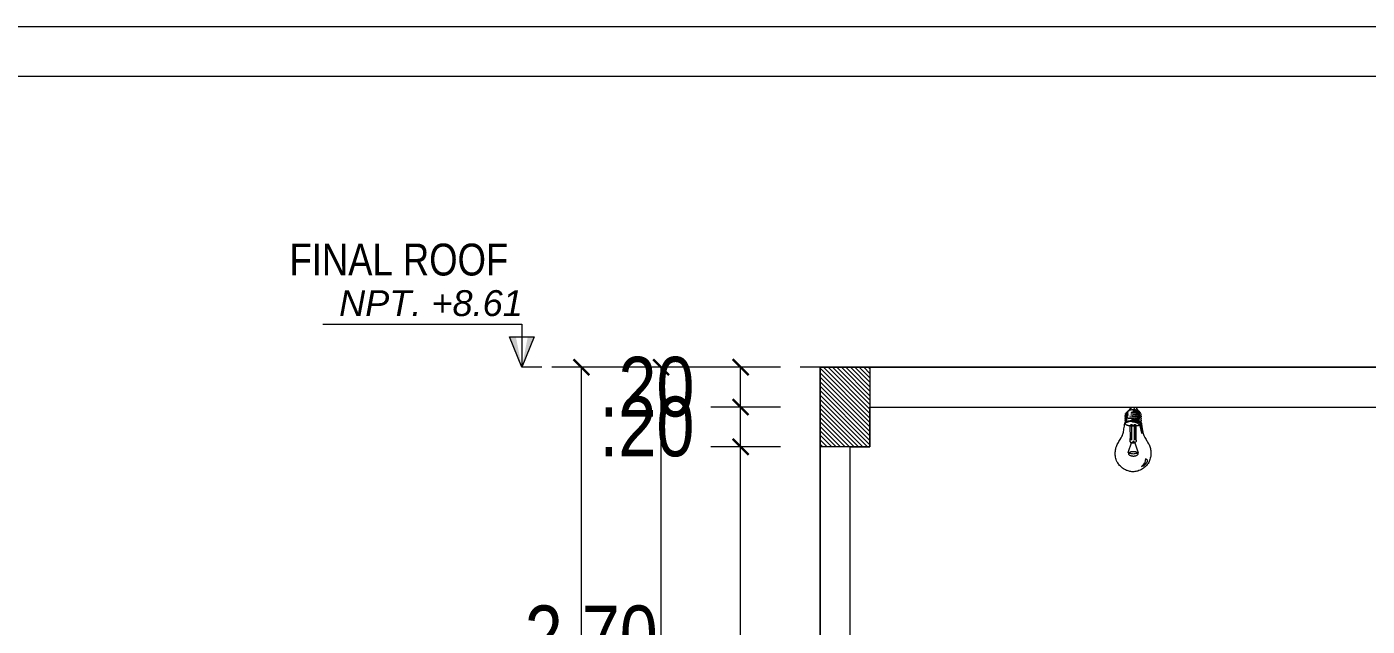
# Model space of a CAD drawing. Header units: millimetres. Extents: x 56 to 215, y 47 to 103.
# Drawn here: x 136.69 to 143.43, y 99.65 to 102.66 of the extents above; entities that cross this region are included whole.
import ezdxf
from ezdxf.enums import TextEntityAlignment as Align

# ---------------------------------------------------------------- set-up
doc = ezdxf.new("R2010")
doc.units = ezdxf.units.MM
doc.linetypes.add('DASHED2', pattern=[0.375, 0.25, -0.125])
for name, color, linetype, lineweight in [('A_Bloques', 56, 'Continuous', 15), ('A_Pared', 147, 'Continuous', 15), ('E_Columna', 3, 'Continuous', 25), ('G_Proyección', 8, 'DASHED2', 15), ('G_Texto', 122, 'Continuous', 20)]:
    doc.layers.add(name, color=color, linetype=linetype, lineweight=lineweight)
doc.layers.add('G_Acotación', color=171, linetype='Continuous')
doc.styles.add('Acotacion', font='ARIALN.TTF')
doc.styles.add('ARIAL', font='ariali.ttf', dxfattribs={"height": 0.12})
doc.styles.add('Niveles', font='swissck.ttf')
doc.dimstyles.new('Lenin_50', dxfattribs={"dimtxt": 0.3, "dimasz": 0.08, "dimexe": 0.15, "dimexo": 0.2, "dimgap": 0.03, "dimtad": 2, "dimtih": 1, "dimtoh": 1, "dimlfac": -1, "dimzin": 4, "dimdsep": 46, "dimtxsty": 'Acotacion', "dimblk": 'ARCHTICK', "dimcen": 0.08, "dimclrd": 256, "dimclre": 256, "dimclrt": 4, "dimazin": 1, "dimtm": 1e-09, "dimtfac": 1, "dimtmove": 2, "dimatfit": 2, "dimfxl": 1, "dimtolj": 1, "dimlwd": 13, "dimlwe": 18, "dimarcsym": 0})

# ---------------------------------------------------------------- blocks, each defined once
blk = doc.blocks.new('_ArchTick')
at = {"color": 0, "linetype": 'ByBlock', "const_width": 0.15}
blk.add_lwpolyline([(-0.5, -0.5), (0.5, 0.5)], dxfattribs=at)
blk = doc.blocks.new('*D292')
at = {"layer": 'Defpoints', "color": 0, "transparency": 16777216}
for p in [(140.276, 100.5475), (140.676, 100.5475), (140.676, 98.2475)]:
    blk.add_point(p, dxfattribs=at)
at = {"layer": 'G_Acotación', "lineweight": 18, "transparency": 16777216}
for p, q in [((140.476, 100.5475), (140.126, 100.5475)), ((140.476, 98.2475), (140.126, 98.2475))]:
    blk.add_line(p, q, dxfattribs=at)
at = {"layer": 'G_Acotación', "lineweight": 13, "transparency": 16777216}
blk.add_line((140.276, 98.2475), (140.276, 100.5475), dxfattribs=at)
at = {"layer": 'G_Acotación', "lineweight": 13, "transparency": 16777216, "xscale": 0.08, "yscale": 0.08, "zscale": 0.08}
for p, rotation in [((140.276, 100.5475), 90.00000000000371), ((140.276, 98.2475), 270.0000000000037)]:
    blk.add_blockref('_ArchTick', p, dxfattribs=dict(at, rotation=rotation))
at = {"layer": 'G_Acotación', "color": 4, "lineweight": 5, "transparency": 16777216, "insert": (139.9249, 99.3975), "char_height": 0.3, "attachment_point": 5, "style": 'Acotacion'}
blk.add_mtext('\\A1;2.30', dxfattribs=at)
blk = doc.blocks.new('*D293')
at = {"layer": 'Defpoints', "color": 0, "transparency": 16777216}
for p in [(140.276, 100.9475), (140.676, 100.9475), (140.676, 100.7475)]:
    blk.add_point(p, dxfattribs=at)
at = {"layer": 'G_Acotación', "lineweight": 18, "transparency": 16777216}
for p, q in [((140.476, 100.9475), (140.126, 100.9475)), ((140.476, 100.7475), (140.126, 100.7475))]:
    blk.add_line(p, q, dxfattribs=at)
at = {"layer": 'G_Acotación', "lineweight": 13, "transparency": 16777216}
blk.add_line((140.276, 100.7475), (140.276, 100.9475), dxfattribs=at)
at = {"layer": 'G_Acotación', "lineweight": 13, "transparency": 16777216, "xscale": 0.08, "yscale": 0.08, "zscale": 0.08}
for p, rotation in [((140.276, 100.9475), 90.00000000000371), ((140.276, 100.7475), 270.0000000000037)]:
    blk.add_blockref('_ArchTick', p, dxfattribs=dict(at, rotation=rotation))
at = {"layer": 'G_Acotación', "color": 4, "lineweight": 5, "transparency": 16777216, "insert": (139.8047, 100.8475), "char_height": 0.3, "attachment_point": 5, "style": 'Acotacion'}
blk.add_mtext('\\A1;.20', dxfattribs=at)
blk = doc.blocks.new('*D238')
at = {"layer": 'Defpoints', "color": 0, "transparency": 16777216}
for p in [(139.876, 100.9475), (140.676, 100.9475), (140.676, 98.2475)]:
    blk.add_point(p, dxfattribs=at)
at = {"layer": 'G_Acotación', "lineweight": 18, "transparency": 16777216}
for p, q in [((140.476, 100.9475), (139.726, 100.9475)), ((140.476, 98.2475), (139.726, 98.2475))]:
    blk.add_line(p, q, dxfattribs=at)
at = {"layer": 'G_Acotación', "lineweight": 13, "transparency": 16777216}
blk.add_line((139.876, 98.2475), (139.876, 100.9475), dxfattribs=at)
at = {"layer": 'G_Acotación', "lineweight": 13, "transparency": 16777216, "xscale": 0.08, "yscale": 0.08, "zscale": 0.08}
for p, rotation in [((139.876, 100.9475), 90), ((139.876, 98.2475), 270)]:
    blk.add_blockref('_ArchTick', p, dxfattribs=dict(at, rotation=rotation))
at = {"layer": 'G_Acotación', "color": 4, "lineweight": 5, "transparency": 16777216, "insert": (139.5249, 99.5975), "char_height": 0.3, "attachment_point": 5, "style": 'Acotacion'}
blk.add_mtext('\\A1;2.70', dxfattribs=at)
blk = doc.blocks.new('*D239')
at = {"layer": 'Defpoints', "color": 0, "transparency": 16777216}
for p in [(139.476, 100.9475), (140.676, 100.9475), (140.676, 92.3375)]:
    blk.add_point(p, dxfattribs=at)
at = {"layer": 'G_Acotación', "lineweight": 18, "transparency": 16777216}
for p, q in [((140.476, 100.9475), (139.326, 100.9475)), ((140.476, 92.3375), (139.326, 92.3375))]:
    blk.add_line(p, q, dxfattribs=at)
at = {"layer": 'G_Acotación', "lineweight": 13, "transparency": 16777216}
blk.add_line((139.476, 92.3375), (139.476, 100.9475), dxfattribs=at)
at = {"layer": 'G_Acotación', "lineweight": 13, "transparency": 16777216, "xscale": 0.08, "yscale": 0.08, "zscale": 0.08}
for p, rotation in [((139.476, 100.9475), 90), ((139.476, 92.3375), 270)]:
    blk.add_blockref('_ArchTick', p, dxfattribs=dict(at, rotation=rotation))
at = {"layer": 'G_Acotación', "color": 4, "lineweight": 5, "transparency": 16777216, "insert": (139.1502, 96.6425), "char_height": 0.3, "attachment_point": 5, "style": 'Acotacion'}
blk.add_mtext('\\A1;8.61', dxfattribs=at)
blk = doc.blocks.new('FOCO')
at = {"color": 7, "lineweight": 13}
for points in [[(0.044, -0.034), (0.027, -0.007), (0.025, -0.006), (0.023, -0.004), (0.02, -0.003), (0.017, -0.002), (0.014, -0.001), (0.011, -0.001), (0.008, -0.001), (0.005, 0), (0.001, 0), (-0.001, 0), (-0.005, 0), (-0.008, -0.001), (-0.011, -0.001), (-0.015, -0.001), (-0.018, -0.002), (-0.021, -0.003), (-0.023, -0.004), (-0.025, -0.006), (-0.026, -0.007), (-0.028, -0.008), (-0.043, -0.034)], [(-0.086, -0.268), (-0.083, -0.264), (-0.066, -0.19), (-0.063, -0.182), (-0.058, -0.176), (-0.051, -0.171), (-0.044, -0.166), (-0.036, -0.162), (-0.028, -0.159), (-0.018, -0.155), (-0.011, -0.153), (-0.001, -0.152), (0.011, -0.153), (0.009, -0.148), (0.001, -0.147), (-0.005, -0.147), (-0.013, -0.148), (-0.02, -0.149), (-0.03, -0.15), (-0.037, -0.152), (-0.046, -0.154), (-0.05, -0.156), (-0.058, -0.159), (-0.065, -0.163), (-0.068, -0.166), (-0.07, -0.17), (-0.072, -0.177), (-0.073, -0.185), (-0.086, -0.268), (-0.086, -0.268)], [(-0.012, -0.197), (-0.012, -0.335)], [(0.021, -0.197), (0.022, -0.335)], [(-0.082, -0.599), (-0.098, -0.591), (-0.113, -0.582), (-0.124, -0.573), (-0.131, -0.563), (-0.136, -0.553), (-0.14, -0.544), (-0.142, -0.535), (-0.121, -0.522), (-0.119, -0.535), (-0.116, -0.548), (-0.111, -0.562), (-0.104, -0.573), (-0.095, -0.585), (-0.082, -0.599), (-0.082, -0.599)], [(-0.044, -0.471), (-0.044, -0.472), (-0.043, -0.474), (-0.043, -0.476), (-0.042, -0.477), (-0.041, -0.479), (-0.04, -0.48), (-0.039, -0.482), (-0.038, -0.483), (-0.037, -0.484), (-0.035, -0.486), (-0.033, -0.487), (-0.031, -0.488), (-0.029, -0.489), (-0.027, -0.49), (-0.025, -0.491), (-0.022, -0.492), (-0.02, -0.493), (-0.017, -0.493), (-0.014, -0.494), (-0.012, -0.495), (-0.009, -0.495), (-0.006, -0.495), (-0.003, -0.496), (0, -0.496), (0.003, -0.496), (0.006, -0.496), (0.008, -0.495), (0.011, -0.495), (0.014, -0.495), (0.017, -0.494), (0.02, -0.494), (0.022, -0.493), (0.025, -0.492), (0.027, -0.492), (0.03, -0.491), (0.032, -0.49), (0.034, -0.489), (0.036, -0.487), (0.038, -0.486), (0.04, -0.485), (0.041, -0.484), (0.043, -0.482), (0.044, -0.481), (0.045, -0.479), (0.046, -0.478), (0.047, -0.476), (0.047, -0.475), (0.048, -0.473), (0.048, -0.472), (0.048, -0.47), (0.048, -0.468), (0.047, -0.467), (0.047, -0.465), (0.046, -0.464), (0.045, -0.462), (0.044, -0.461), (0.043, -0.459), (0.041, -0.458), (0.04, -0.457), (0.038, -0.455), (0.036, -0.454), (0.034, -0.453), (0.032, -0.452), (0.03, -0.451), (0.027, -0.45), (0.025, -0.449), (0.022, -0.449), (0.02, -0.448), (0.017, -0.447), (0.014, -0.447), (0.011, -0.447), (0.008, -0.446), (0.006, -0.446), (0.003, -0.446), (0, -0.446), (-0.003, -0.446), (-0.006, -0.446), (-0.009, -0.447), (-0.012, -0.447), (-0.014, -0.448), (-0.017, -0.448), (-0.02, -0.449), (-0.022, -0.45), (-0.025, -0.451), (-0.027, -0.452), (-0.029, -0.453), (-0.031, -0.454), (-0.033, -0.455), (-0.035, -0.456), (-0.037, -0.457), (-0.038, -0.459), (-0.039, -0.46), (-0.04, -0.462), (-0.041, -0.463), (-0.042, -0.465), (-0.043, -0.466), (-0.043, -0.468), (-0.044, -0.469), (-0.044, -0.471)]]:
    blk.add_lwpolyline(points, dxfattribs=at)
at = {"color": 47, "lineweight": 13}
blk.add_lwpolyline([(0.028, -0.028), (0.02, -0.003), (0.017, -0.002), (0.014, -0.001), (0.011, -0.001), (0.008, -0.001), (0.005, 0), (0.001, 0), (-0.001, 0), (-0.005, 0), (-0.008, -0.026)], dxfattribs=at)
at = {"color": 31, "lineweight": 13}
for points in [[(0.08, -0.153), (0.081, -0.149), (0.081, -0.147), (0.081, -0.146), (0.08, -0.142), (0.081, -0.14), (0.082, -0.137), (0.083, -0.136), (0.084, -0.133), (0.084, -0.13), (0.083, -0.128), (0.082, -0.126), (0.08, -0.124), (0.079, -0.121), (0.079, -0.12), (0.08, -0.118), (0.081, -0.116), (0.083, -0.114), (0.084, -0.113), (0.084, -0.111), (0.083, -0.109), (0.082, -0.107), (0.08, -0.105), (0.08, -0.103), (0.079, -0.101), (0.08, -0.099), (0.081, -0.097), (0.083, -0.095), (0.085, -0.093), (0.085, -0.091), (0.084, -0.088), (0.083, -0.087), (0.081, -0.085), (0.079, -0.082), (0.078, -0.079), (0.079, -0.076), (0.081, -0.074), (0.082, -0.072), (0.082, -0.07), (0.081, -0.069), (0.08, -0.067), (0.078, -0.064), (0.074, -0.059), (0.066, -0.051), (0.06, -0.045), (0.056, -0.041), (0.051, -0.039), (0.047, -0.036), (0.04, -0.032), (0.03, -0.028), (0.022, -0.027), (0.014, -0.026), (0.003, -0.025), (-0.008, -0.026), (-0.018, -0.026), (-0.026, -0.027), (-0.033, -0.029), (-0.039, -0.031), (-0.043, -0.033), (-0.047, -0.036), (-0.05, -0.038), (-0.053, -0.041), (-0.063, -0.054), (-0.07, -0.065), (-0.073, -0.071), (-0.074, -0.073), (-0.074, -0.075), (-0.074, -0.077), (-0.073, -0.079), (-0.072, -0.081), (-0.071, -0.083), (-0.072, -0.085), (-0.073, -0.087), (-0.074, -0.088), (-0.075, -0.09), (-0.076, -0.092), (-0.077, -0.094), (-0.077, -0.097), (-0.076, -0.098), (-0.075, -0.1), (-0.074, -0.102), (-0.072, -0.104), (-0.072, -0.106), (-0.072, -0.107), (-0.074, -0.11), (-0.076, -0.112), (-0.076, -0.114), (-0.076, -0.117), (-0.075, -0.119), (-0.074, -0.121), (-0.073, -0.123), (-0.072, -0.125), (-0.073, -0.127), (-0.074, -0.13), (-0.075, -0.131), (-0.076, -0.133), (-0.077, -0.135), (-0.077, -0.137), (-0.077, -0.138), (-0.075, -0.141), (-0.074, -0.143), (-0.073, -0.145), (-0.073, -0.147), (-0.074, -0.149), (-0.073, -0.153), (-0.072, -0.153)], [(0.079, -0.153), (0.08, -0.153), (0.08, -0.153)]]:
    blk.add_lwpolyline(points, dxfattribs=at)
at = {"color": 21, "lineweight": 13}
for points in [[(0.001, -0.127), (0.02, -0.126), (-0.009, -0.123), (-0.007, -0.122), (-0.004, -0.12), (0.001, -0.119), (0.007, -0.117), (0.014, -0.116), (0.022, -0.116), (0.032, -0.115), (0.042, -0.114), (0.053, -0.114), (0.036, -0.11), (0.026, -0.108), (0.017, -0.108), (0.005, -0.108), (-0.011, -0.109), (-0.024, -0.111), (-0.036, -0.114), (-0.048, -0.118), (-0.053, -0.12), (-0.058, -0.121), (-0.061, -0.122), (-0.062, -0.121), (-0.062, -0.119), (-0.061, -0.117), (-0.058, -0.114), (-0.053, -0.111), (-0.046, -0.108), (-0.038, -0.104), (-0.027, -0.101), (-0.014, -0.098), (-0.001, -0.097), (0.012, -0.094), (0.036, -0.092), (0.021, -0.089), (0.01, -0.087), (-0.005, -0.088), (-0.02, -0.09), (-0.031, -0.092), (-0.04, -0.094), (-0.048, -0.097), (-0.055, -0.099), (-0.061, -0.101), (-0.064, -0.102), (-0.066, -0.102), (-0.066, -0.1), (-0.064, -0.098), (-0.062, -0.095), (-0.057, -0.092), (-0.051, -0.088), (-0.044, -0.085), (-0.035, -0.082), (-0.025, -0.079), (-0.01, -0.076), (0.001, -0.074), (0.011, -0.072), (0.026, -0.072), (0.011, -0.069), (-0.001, -0.068), (-0.011, -0.068), (-0.022, -0.068), (-0.033, -0.07), (-0.041, -0.072), (-0.048, -0.074), (-0.059, -0.078), (-0.06, -0.078), (-0.061, -0.077), (-0.061, -0.075), (-0.06, -0.072), (-0.057, -0.07), (-0.054, -0.067), (-0.047, -0.064), (-0.04, -0.061), (-0.034, -0.059), (-0.027, -0.057), (-0.02, -0.056), (-0.011, -0.055), (-0.001, -0.055), (0.008, -0.054), (0.024, -0.054), (0.015, -0.052), (0.008, -0.05), (-0.001, -0.049), (-0.008, -0.048), (-0.015, -0.048), (-0.023, -0.048), (-0.029, -0.049), (-0.035, -0.05), (-0.043, -0.052), (-0.049, -0.053), (-0.051, -0.053), (-0.052, -0.051), (-0.051, -0.049), (-0.049, -0.047), (-0.047, -0.045), (-0.044, -0.044), (-0.04, -0.042), (-0.035, -0.041), (-0.024, -0.039), (-0.013, -0.038), (0.008, -0.036), (-0.019, -0.035), (-0.025, -0.035), (-0.028, -0.034), (-0.029, -0.033), (-0.028, -0.03), (-0.03, -0.029), (-0.033, -0.029), (-0.039, -0.031), (-0.043, -0.033), (-0.047, -0.036), (-0.05, -0.038), (-0.053, -0.041), (-0.063, -0.054), (-0.07, -0.065), (-0.073, -0.071), (-0.074, -0.073), (-0.074, -0.075), (-0.074, -0.077), (-0.073, -0.079), (-0.072, -0.081), (-0.071, -0.083), (-0.072, -0.085), (-0.073, -0.087), (-0.074, -0.088), (-0.075, -0.09), (-0.076, -0.092), (-0.077, -0.094), (-0.077, -0.097), (-0.076, -0.098), (-0.075, -0.1), (-0.074, -0.102), (-0.072, -0.104), (-0.072, -0.106), (-0.072, -0.107), (-0.074, -0.11), (-0.076, -0.112), (-0.076, -0.114), (-0.076, -0.117), (-0.075, -0.119), (-0.074, -0.121), (-0.073, -0.123), (-0.072, -0.125), (-0.073, -0.127), (-0.074, -0.13), (-0.075, -0.131), (-0.076, -0.133), (-0.077, -0.135), (-0.077, -0.137), (-0.077, -0.138), (-0.075, -0.141), (-0.074, -0.143), (-0.073, -0.145), (-0.073, -0.151), (-0.06, -0.142), (-0.052, -0.139), (-0.042, -0.136), (-0.031, -0.133), (-0.022, -0.13), (-0.012, -0.129), (0.001, -0.127), (0.001, -0.127)], [(0.081, -0.069), (0.081, -0.071), (0.081, -0.073), (0.08, -0.075), (0.077, -0.072), (0.073, -0.069), (0.069, -0.067), (0.063, -0.065), (0.054, -0.063), (0.052, -0.059), (0.057, -0.06), (0.061, -0.061), (0.063, -0.06), (0.064, -0.058), (0.063, -0.055), (0.061, -0.052), (0.057, -0.048), (0.052, -0.043), (0.044, -0.038), (0.044, -0.034), (0.048, -0.036), (0.052, -0.039), (0.058, -0.043), (0.063, -0.048), (0.067, -0.052), (0.071, -0.057), (0.075, -0.061), (0.079, -0.065), (0.081, -0.069), (0.081, -0.069)], [(0.084, -0.093), (0.083, -0.095), (0.081, -0.092), (0.079, -0.091), (0.077, -0.089), (0.073, -0.088), (0.068, -0.086), (0.062, -0.085), (0.055, -0.082), (0.054, -0.077), (0.061, -0.08), (0.067, -0.082), (0.071, -0.082), (0.074, -0.082), (0.076, -0.081), (0.078, -0.079), (0.079, -0.081), (0.081, -0.085), (0.083, -0.087), (0.085, -0.09), (0.084, -0.093), (0.084, -0.093)], [(0.084, -0.112), (0.083, -0.114), (0.082, -0.112), (0.08, -0.111), (0.076, -0.109), (0.072, -0.108), (0.066, -0.107), (0.059, -0.106), (0.057, -0.1), (0.065, -0.101), (0.071, -0.102), (0.076, -0.101), (0.079, -0.099), (0.079, -0.101), (0.079, -0.103), (0.08, -0.104), (0.082, -0.107), (0.084, -0.11), (0.084, -0.112), (0.084, -0.112)], [(0.083, -0.136), (0.082, -0.133), (0.08, -0.131), (0.076, -0.128), (0.072, -0.125), (0.068, -0.124), (0.064, -0.123), (0.066, -0.12), (0.071, -0.12), (0.076, -0.12), (0.08, -0.118), (0.079, -0.12), (0.079, -0.122), (0.08, -0.124), (0.082, -0.127), (0.084, -0.13), (0.084, -0.133), (0.083, -0.136), (0.083, -0.136)], [(0.081, -0.148), (0.079, -0.146), (0.076, -0.144), (0.073, -0.142), (0.07, -0.14), (0.067, -0.139), (0.065, -0.137), (0.069, -0.136), (0.073, -0.137), (0.077, -0.139), (0.081, -0.141), (0.08, -0.142), (0.08, -0.145), (0.081, -0.148), (0.081, -0.148)]]:
    blk.add_lwpolyline(points, dxfattribs=at)
at = {"color": 254, "lineweight": 13}
for points in [[(-0.062, -0.089), (-0.06, -0.091), (-0.052, -0.085), (-0.045, -0.082), (-0.036, -0.08), (-0.038, -0.078), (-0.043, -0.078), (-0.049, -0.079), (-0.056, -0.083), (-0.062, -0.089), (-0.062, -0.089)], [(-0.061, -0.066), (-0.059, -0.068), (-0.051, -0.063), (-0.043, -0.059), (-0.034, -0.057), (-0.036, -0.055), (-0.042, -0.055), (-0.049, -0.057), (-0.056, -0.061), (-0.061, -0.066), (-0.061, -0.066)], [(-0.06, -0.109), (-0.057, -0.111), (-0.048, -0.107), (-0.039, -0.103), (-0.031, -0.101), (-0.032, -0.099), (-0.038, -0.099), (-0.046, -0.101), (-0.054, -0.104), (-0.06, -0.109), (-0.06, -0.109)], [(-0.054, -0.13), (-0.05, -0.132), (-0.04, -0.127), (-0.032, -0.124), (-0.023, -0.122), (-0.025, -0.12), (-0.031, -0.12), (-0.038, -0.122), (-0.046, -0.125), (-0.054, -0.13), (-0.054, -0.13)], [(-0.069, -0.149), (-0.072, -0.151), (-0.074, -0.153), (-0.075, -0.155), (-0.076, -0.156), (-0.077, -0.157), (-0.078, -0.159), (-0.078, -0.159), (-0.079, -0.161), (-0.079, -0.163), (-0.079, -0.165), (-0.081, -0.173), (-0.091, -0.239), (-0.093, -0.249), (-0.095, -0.256), (-0.097, -0.265), (-0.101, -0.276), (-0.105, -0.285), (-0.108, -0.293), (-0.111, -0.3), (-0.114, -0.306), (-0.12, -0.318), (-0.126, -0.328), (-0.132, -0.338), (-0.137, -0.345), (-0.145, -0.359), (-0.151, -0.369), (-0.156, -0.377), (-0.16, -0.386), (-0.164, -0.397), (-0.167, -0.407), (-0.17, -0.417), (-0.172, -0.426), (-0.174, -0.436), (-0.175, -0.448), (-0.176, -0.462), (-0.176, -0.476), (-0.175, -0.486), (-0.173, -0.496), (-0.171, -0.505), (-0.169, -0.516), (-0.165, -0.528), (-0.162, -0.538), (-0.158, -0.548), (-0.153, -0.557), (-0.146, -0.568), (-0.138, -0.579), (-0.131, -0.588), (-0.124, -0.595), (-0.116, -0.602), (-0.108, -0.609), (-0.1, -0.616), (-0.09, -0.622), (-0.079, -0.629), (-0.068, -0.635), (-0.055, -0.64), (-0.044, -0.644), (-0.035, -0.646), (-0.024, -0.648), (-0.015, -0.65), (-0.004, -0.651), (0.006, -0.651), (0.017, -0.651), (0.026, -0.65), (0.036, -0.647), (0.044, -0.646), (0.054, -0.643), (0.063, -0.64), (0.071, -0.637), (0.079, -0.633), (0.087, -0.629), (0.094, -0.625), (0.102, -0.62), (0.11, -0.614), (0.118, -0.608), (0.125, -0.602), (0.132, -0.595), (0.14, -0.587), (0.146, -0.579), (0.152, -0.573), (0.158, -0.563), (0.164, -0.553), (0.17, -0.541), (0.174, -0.529), (0.177, -0.518), (0.18, -0.506), (0.182, -0.495), (0.183, -0.484), (0.183, -0.474), (0.183, -0.464), (0.183, -0.453), (0.182, -0.443), (0.181, -0.431), (0.179, -0.42), (0.176, -0.41), (0.172, -0.398), (0.168, -0.387), (0.163, -0.378), (0.157, -0.367), (0.151, -0.357), (0.146, -0.347), (0.14, -0.337), (0.135, -0.326), (0.125, -0.311), (0.117, -0.295), (0.112, -0.287), (0.11, -0.28), (0.107, -0.272), (0.104, -0.262), (0.102, -0.254), (0.099, -0.245), (0.098, -0.232), (0.096, -0.218), (0.094, -0.207), (0.092, -0.192), (0.091, -0.182), (0.09, -0.174), (0.087, -0.165), (0.087, -0.163), (0.086, -0.16), (0.086, -0.159), (0.086, -0.159), (0.085, -0.157), (0.084, -0.156), (0.082, -0.154), (0.08, -0.153), (0.078, -0.15), (0.074, -0.149), (0.07, -0.146), (0.066, -0.145), (0.062, -0.143), (0.058, -0.142), (0.054, -0.141), (0.049, -0.14), (0.045, -0.139), (0.04, -0.138), (0.036, -0.138), (0.031, -0.137), (0.026, -0.137), (0.022, -0.136), (0.017, -0.136), (0.012, -0.136), (0.008, -0.136), (0.004, -0.136), (0, -0.136), (-0.006, -0.136), (-0.01, -0.136), (-0.014, -0.136), (-0.019, -0.137), (-0.024, -0.137), (-0.028, -0.138), (-0.033, -0.138), (-0.038, -0.139), (-0.042, -0.14), (-0.046, -0.141), (-0.05, -0.142), (-0.054, -0.143), (-0.058, -0.145), (-0.061, -0.146), (-0.065, -0.148), (-0.069, -0.149), (-0.069, -0.149)], [(-0.005, -0.35), (-0.005, -0.351), (-0.005, -0.351), (-0.005, -0.351), (-0.005, -0.352), (-0.005, -0.352), (-0.004, -0.352), (-0.004, -0.353), (-0.004, -0.353), (-0.004, -0.353), (-0.004, -0.354), (-0.004, -0.354), (-0.004, -0.354), (-0.003, -0.355), (-0.003, -0.355), (-0.003, -0.355), (-0.003, -0.355), (-0.003, -0.356), (-0.002, -0.356), (-0.002, -0.356), (-0.002, -0.356), (-0.002, -0.356), (-0.001, -0.356), (-0.001, -0.356), (-0.001, -0.356), (-0.001, -0.356), (0, -0.356), (0, -0.356), (0, -0.356), (0, -0.356), (0, -0.356), (0.001, -0.356), (0.001, -0.356), (0.001, -0.356), (0.001, -0.355), (0.002, -0.355), (0.002, -0.355), (0.002, -0.355), (0.002, -0.354), (0.002, -0.354), (0.002, -0.354), (0.003, -0.353), (0.003, -0.353), (0.003, -0.353), (0.003, -0.352), (0.003, -0.352), (0.003, -0.351), (0.003, -0.351), (0.003, -0.351), (0.003, -0.35), (0.003, -0.35), (0.003, -0.35), (0.003, -0.349), (0.003, -0.349), (0.003, -0.348), (0.003, -0.348), (0.003, -0.348), (0.003, -0.347), (0.003, -0.347), (0.002, -0.347), (0.002, -0.346), (0.002, -0.346), (0.002, -0.346), (0.002, -0.345), (0.002, -0.345), (0.001, -0.345), (0.001, -0.345), (0.001, -0.344), (0.001, -0.344), (0, -0.344), (0, -0.344), (0, -0.344), (0, -0.344), (0, -0.344), (-0.001, -0.344), (-0.001, -0.344), (-0.001, -0.344), (-0.001, -0.344), (-0.002, -0.344), (-0.002, -0.344), (-0.002, -0.344), (-0.002, -0.344), (-0.003, -0.345), (-0.003, -0.345), (-0.003, -0.345), (-0.003, -0.345), (-0.003, -0.346), (-0.004, -0.346), (-0.004, -0.346), (-0.004, -0.346), (-0.004, -0.347), (-0.004, -0.347), (-0.004, -0.347), (-0.004, -0.348), (-0.005, -0.348), (-0.005, -0.349), (-0.005, -0.349), (-0.005, -0.349), (-0.005, -0.35), (-0.005, -0.35)]]:
    blk.add_lwpolyline(points, dxfattribs=at)
at = {"color": 252, "lineweight": 13}
for points in [[(-0.075, -0.168), (-0.075, -0.169), (-0.075, -0.171), (-0.074, -0.173), (-0.073, -0.174), (-0.071, -0.176), (-0.07, -0.177), (-0.068, -0.179), (-0.065, -0.18), (-0.063, -0.182), (-0.06, -0.183), (-0.057, -0.184), (-0.054, -0.186), (-0.05, -0.187), (-0.046, -0.188), (-0.042, -0.189), (-0.038, -0.19), (-0.034, -0.191), (-0.029, -0.191), (-0.025, -0.192), (-0.02, -0.193), (-0.015, -0.193), (-0.01, -0.193), (-0.005, -0.194), (0, -0.194), (0.005, -0.194), (0.01, -0.194), (0.015, -0.194), (0.019, -0.193), (0.024, -0.193), (0.029, -0.192), (0.034, -0.192), (0.038, -0.191), (0.043, -0.19), (0.047, -0.189), (0.051, -0.189), (0.055, -0.187), (0.059, -0.186), (0.062, -0.185), (0.065, -0.184), (0.068, -0.183), (0.071, -0.181), (0.073, -0.18), (0.075, -0.178), (0.077, -0.177), (0.079, -0.175), (0.08, -0.173), (0.081, -0.172), (0.082, -0.17), (0.082, -0.168), (0.082, -0.167), (0.082, -0.165), (0.081, -0.163), (0.08, -0.162), (0.079, -0.16), (0.077, -0.159), (0.075, -0.157), (0.073, -0.156), (0.071, -0.154), (0.068, -0.153), (0.065, -0.151), (0.062, -0.15), (0.059, -0.149), (0.055, -0.148), (0.051, -0.147), (0.047, -0.146), (0.043, -0.145), (0.038, -0.144), (0.034, -0.143), (0.029, -0.143), (0.024, -0.142), (0.019, -0.142), (0.015, -0.142), (0.01, -0.141), (0.005, -0.141), (0, -0.141), (-0.005, -0.142), (-0.01, -0.142), (-0.015, -0.142), (-0.02, -0.143), (-0.025, -0.143), (-0.029, -0.144), (-0.034, -0.145), (-0.038, -0.145), (-0.042, -0.146), (-0.046, -0.147), (-0.05, -0.148), (-0.054, -0.15), (-0.057, -0.151), (-0.06, -0.152), (-0.063, -0.153), (-0.065, -0.155), (-0.068, -0.156), (-0.07, -0.158), (-0.071, -0.159), (-0.073, -0.161), (-0.074, -0.163), (-0.075, -0.164), (-0.075, -0.166), (-0.075, -0.168)], [(-0.01, -0.349), (-0.046, -0.461), (-0.04, -0.463), (-0.033, -0.466), (-0.023, -0.469), (-0.015, -0.471), (-0.007, -0.472), (0.001, -0.473), (0.009, -0.472), (0.021, -0.471), (0.03, -0.469), (0.039, -0.466), (0.047, -0.462), (0.054, -0.459), (0.018, -0.349)]]:
    blk.add_lwpolyline(points, dxfattribs=at)
at = {"color": 253, "lineweight": 13}
blk.add_lwpolyline([(0.035, -0.348), (0.034, -0.318), (0.031, -0.314), (0.032, -0.189), (0.028, -0.176), (0.017, -0.176), (0.009, -0.182), (-0.001, -0.182), (-0.009, -0.176), (-0.02, -0.176), (-0.024, -0.189), (-0.022, -0.314), (-0.024, -0.318), (-0.027, -0.348), (-0.013, -0.359), (-0.006, -0.359), (-0.003, -0.362), (0.013, -0.362), (0.016, -0.359), (0.022, -0.359), (0.035, -0.348), (0.035, -0.348)], dxfattribs=at)
at = {"color": 251, "lineweight": 13}
for points in [[(-0.007, -0.194), (-0.007, -0.332)], [(0.016, -0.332), (0.016, -0.193)]]:
    blk.add_lwpolyline(points, dxfattribs=at)
blk = doc.blocks.new('*D250')
at = {"layer": 'Defpoints', "color": 0, "transparency": 16777216}
for p in [(140.276, 100.7475), (140.676, 100.7475), (140.676, 100.5475)]:
    blk.add_point(p, dxfattribs=at)
at = {"layer": 'G_Acotación', "lineweight": 18, "transparency": 16777216}
for p, q in [((140.476, 100.7475), (140.126, 100.7475)), ((140.476, 100.5475), (140.126, 100.5475))]:
    blk.add_line(p, q, dxfattribs=at)
at = {"layer": 'G_Acotación', "lineweight": 13, "transparency": 16777216}
blk.add_line((140.276, 100.5475), (140.276, 100.7475), dxfattribs=at)
at = {"layer": 'G_Acotación', "lineweight": 13, "transparency": 16777216, "xscale": 0.08, "yscale": 0.08, "zscale": 0.08}
for p, rotation in [((140.276, 100.7475), 90.00000000000371), ((140.276, 100.5475), 270.0000000000037)]:
    blk.add_blockref('_ArchTick', p, dxfattribs=dict(at, rotation=rotation))
at = {"layer": 'G_Acotación', "color": 4, "lineweight": 5, "transparency": 16777216, "insert": (139.8047, 100.6475), "char_height": 0.3, "attachment_point": 5, "style": 'Acotacion'}
blk.add_mtext('\\A1;.20', dxfattribs=at)

msp = doc.modelspace()

# ---------------------------------------------------------------- hatches: boundary and pattern name
at = {"layer": 'E_Columna', "lineweight": 5}
h = msp.add_hatch(dxfattribs=at)
h.set_pattern_fill('LINE', color=256, scale=0.005, angle=45, style=0)
h.set_pattern_definition([(135, (255.822084, 20.684226), (0.0112253202, 0.0112253202), [])])
h.paths.add_polyline_path([(140.926, 100.5475), (140.676, 100.5475), (140.676, 100.9475), (140.926, 100.9475)])

# ---------------------------------------------------------------- linework, layer by layer
at = {"lineweight": 5}
for points in [[(151.7019, 75.1029), (151.7019, 102.6587), (110.6519, 102.6587), (110.6519, 75.1029)], [(151.4519, 75.3529), (151.4519, 102.4087), (110.9019, 102.4087), (110.9019, 75.3529)]]:
    msp.add_lwpolyline(points, close=True, dxfattribs=at)
at = {"layer": 'A_Pared', "lineweight": 5, "ltscale": 0.5}
for points in [[(146.676, 98.2475), (140.676, 98.2475), (140.676, 100.9475), (146.676, 100.9475)], [(145.626, 98.3975), (145.526, 98.3975), (145.526, 98.2475), (143.826, 98.2475), (143.576, 98.2475), (140.826, 98.2475), (140.826, 100.5475), (140.926, 100.5475), (140.926, 100.7475), (143.576, 100.7475), (143.576, 100.5475), (143.676, 100.5475), (143.676, 100.3475), (143.826, 100.3475), (143.826, 100.7475), (146.526, 100.7475), (146.526, 100.5475), (146.526, 100.5475), (146.526, 98.2475), (146.526, 98.2475), (145.626, 98.2475)]]:
    msp.add_lwpolyline(points, close=True, dxfattribs=at)
msp.add_lwpolyline([(146.676, 92.3375), (146.676, 100.9475), (146.526, 100.9475), (143.826, 100.9475), (143.576, 100.9475), (140.926, 100.9475), (140.676, 100.9475), (140.676, 92.3375)], dxfattribs=at)
at = {"layer": 'E_Columna', "lineweight": 5}
msp.add_lwpolyline([(140.926, 100.5475), (140.676, 100.5475), (140.676, 100.9475), (140.926, 100.9475)], close=True, dxfattribs=at)
at = {"layer": 'G_Proyección', "lineweight": 5, "ltscale": 0.25}
msp.add_line((140.676, 100.9475), (139.176, 100.9475), dxfattribs=at)
at = {"layer": 'G_Texto', "lineweight": 5}
msp.add_lwpolyline([(138.176, 101.1644), (139.176, 101.1644), (139.176, 100.9475), (139.1136, 101.1007), (139.2385, 101.1007), (139.176, 100.9475)], dxfattribs=at)
for points in [[(139.1136, 101.1007), (139.146, 101.1007), (139.176, 100.9475)], [(139.176, 100.9475), (139.2385, 101.1007), (139.206, 101.1007)]]:
    msp.add_solid(points, dxfattribs=at)

# ---------------------------------------------------------------- block references
at = {"layer": 'A_Bloques', "lineweight": 5, "xscale": -0.5, "yscale": 0.5, "zscale": 0.5}
msp.add_blockref('FOCO', (142.251, 100.7475), dxfattribs=at)

# ---------------------------------------------------------------- texts
at = {"layer": 'G_Texto', "lineweight": 5, "style": 'Niveles'}
msp.add_text('FINAL ROOF', height=0.16, rotation=360, dxfattribs=at).set_placement((138.0078, 101.4087))
at = {"layer": 'G_Texto', "lineweight": 5, "style": 'ARIAL'}
msp.add_text('NPT. +8.61', height=0.13, rotation=360, dxfattribs=at).set_placement((138.2574, 101.2697), align=Align.MIDDLE_LEFT)

# ---------------------------------------------------------------- dimensions: what is measured, and where the dimension line sits
at = {"layer": 'G_Acotación', "lineweight": 5}
for base, p1, p2, picture, middle in [((140.276, 100.9475), (140.676, 100.7475), (140.676, 100.9475), '*D293', (139.8047, 100.8475)), ((139.476, 100.9475), (140.676, 92.3375), (140.676, 100.9475), '*D239', (139.1502, 96.6425)), ((139.876, 100.9475), (140.676, 98.2475), (140.676, 100.9475), '*D238', (139.5249, 99.5975)), ((140.276, 100.7475), (140.676, 100.5475), (140.676, 100.7475), '*D250', (139.8047, 100.6475)), ((140.276, 100.5475), (140.676, 98.2475), (140.676, 100.5475), '*D292', (139.9249, 99.3975))]:
    dim = msp.add_linear_dim(base=base, p1=p1, p2=p2, angle=90, dimstyle='Lenin_50', override={"dimfxl": 0.06}, dxfattribs=at)
    dim.commit()
    dim.dimension.update_dxf_attribs({"geometry": picture, "text_midpoint": middle})

doc.saveas('drawing.dxf')
